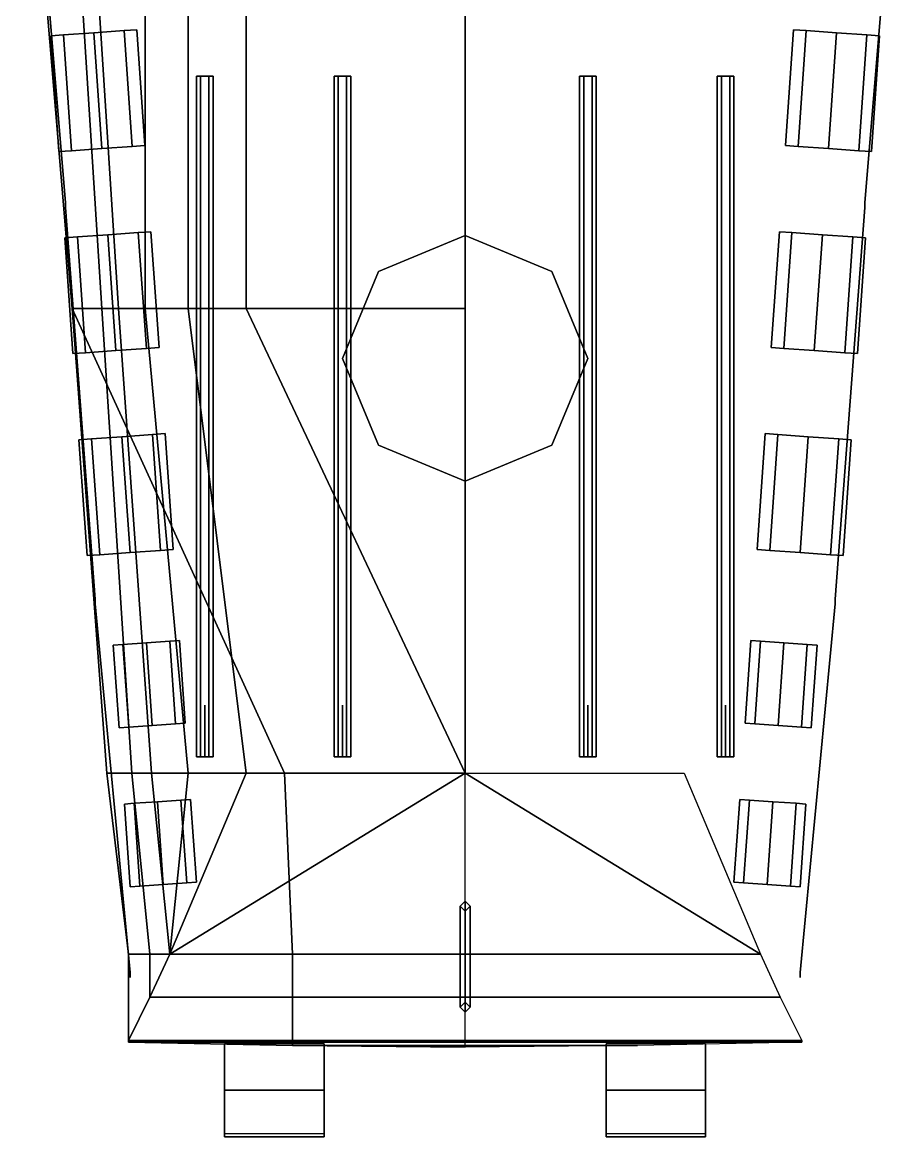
# Model space of a CAD drawing. Extents: x -3 to 3, y -13.2 to 12.7.
# Drawn here: x -2.67 to 2.62, y -13.23 to -6.51 of the extents above; entities that cross this region are included whole.
import ezdxf

# ---------------------------------------------------------------- set-up
doc = ezdxf.new("R2010")
doc.units = 0
doc.layers.get('0').update_dxf_attribs({"linetype": 'CONTINUOUS'})
doc.layers.add('RAILINGS', color=6, linetype='CONTINUOUS')

msp = doc.modelspace()

# ---------------------------------------------------------------- linework, layer by layer
for points in [[(0, -4.64, 1.63), (-2.67, -4.64, 1.54), (-2.37, -8.24, 1.33), (0, -8.24, 1.43)], [(-2.67, -4.64, 1.54), (-2.67, -4.64, 1.49), (-2.37, -8.24, 1.28), (-2.37, -8.24, 1.33)], [(-2.67, -4.64, 1.49), (-2.42, -4.64), (-2.19, -8.24), (-2.37, -8.24, 1.28)], [(-2.42, -4.64), (-2.32, -4.64, -0.6), (-2.09, -8.24, -0.81), (-2.19, -8.24)], [(-2.32, -4.64, -0.6), (-1.93, -4.64, -0.68), (-1.93, -8.24, -0.82), (-2.09, -8.24, -0.81)], [(-1.93, -4.64, -0.68), (-1.67, -4.64, -0.73), (-1.67, -8.24, -0.85), (-1.93, -8.24, -0.82)], [(-1.67, -4.64, -0.73), (-1.32, -4.64, -0.8), (-1.32, -8.24, -0.9), (-1.67, -8.24, -0.85)], [(-1.32, -4.64, -0.8), (0, -4.64, -1.07), (0, -8.24, -1.07), (-1.32, -8.24, -0.9)], [(-2.4984, -6.5958, 1.74), (-2.4224, -6.5905, 1.9238), (-2.239, -6.5776, 2), (-2.4224, -6.5905, 1.5562)], [(-2.4224, -6.5905, 1.5562), (-2.239, -6.5776, 2), (-2.0556, -6.5648, 1.9238), (-2.239, -6.5776, 1.48)], [(-2.1902, -7.2759, 1.48), (-2.3736, -7.2888, 1.5562), (-2.4224, -6.5905, 1.5562), (-2.239, -6.5776, 1.48)], [(-2.3736, -7.2888, 1.9238), (-2.1902, -7.2759, 2), (-2.239, -6.5776, 2), (-2.4224, -6.5905, 1.9238)], [(-2.239, -6.5776, 1.48), (-2.0556, -6.5648, 1.9238), (-1.9797, -6.5595, 1.74), (-2.0556, -6.5648, 1.5562)], [(-2.1902, -7.2759, 2), (-2.0068, -7.2631, 1.9238), (-2.0556, -6.5648, 1.9238), (-2.239, -6.5776, 2)], [(-2.0068, -7.2631, 1.5562), (-2.1902, -7.2759, 1.48), (-2.239, -6.5776, 1.48), (-2.0556, -6.5648, 1.5562)], [(-2.0068, -7.2631, 1.9238), (-1.9308, -7.2578, 1.74), (-1.9797, -6.5595, 1.74), (-2.0556, -6.5648, 1.9238)], [(-1.9308, -7.2578, 1.74), (-2.0068, -7.2631, 1.5562), (-2.0556, -6.5648, 1.5562), (-1.9797, -6.5595, 1.74)], [(2.0068, -7.2631, 1.5562), (1.9308, -7.2578, 1.74), (1.9797, -6.5595, 1.74), (2.0556, -6.5648, 1.5562)], [(1.9308, -7.2578, 1.74), (2.0068, -7.2631, 1.9238), (2.0556, -6.5648, 1.9238), (1.9797, -6.5595, 1.74)], [(2.239, -6.5776, 2), (2.0556, -6.5648, 1.5562), (1.9797, -6.5595, 1.74), (2.0556, -6.5648, 1.9238)], [(2.1902, -7.2759, 1.48), (2.0068, -7.2631, 1.5562), (2.0556, -6.5648, 1.5562), (2.239, -6.5776, 1.48)], [(2.0068, -7.2631, 1.9238), (2.1902, -7.2759, 2), (2.239, -6.5776, 2), (2.0556, -6.5648, 1.9238)], [(2.4224, -6.5905, 1.9238), (2.239, -6.5776, 1.48), (2.0556, -6.5648, 1.5562), (2.239, -6.5776, 2)], [(2.1902, -7.2759, 2), (2.3736, -7.2888, 1.9238), (2.4224, -6.5905, 1.9238), (2.239, -6.5776, 2)], [(2.3736, -7.2888, 1.5562), (2.1902, -7.2759, 1.48), (2.239, -6.5776, 1.48), (2.4224, -6.5905, 1.5562)], [(2.4984, -6.5958, 1.74), (2.4224, -6.5905, 1.5562), (2.239, -6.5776, 1.48), (2.4224, -6.5905, 1.9238)], [(-2.3736, -7.2888, 1.5562), (-2.4496, -7.2941, 1.74), (-2.4984, -6.5958, 1.74), (-2.4224, -6.5905, 1.5562)], [(-2.4496, -7.2941, 1.74), (-2.3736, -7.2888, 1.9238), (-2.4224, -6.5905, 1.9238), (-2.4984, -6.5958, 1.74)], [(2.3736, -7.2888, 1.9238), (2.4496, -7.2941, 1.74), (2.4984, -6.5958, 1.74), (2.4224, -6.5905, 1.9238)], [(2.4496, -7.2941, 1.74), (2.3736, -7.2888, 1.5562), (2.4224, -6.5905, 1.5562), (2.4984, -6.5958, 1.74)], [(-1.62, -10.94, -1.47), (-1.595, -10.94, -1.4267), (-1.595, -6.84, -0.7467), (-1.62, -6.84, -0.79)], [(-1.595, -10.94, -1.5133), (-1.62, -10.94, -1.47), (-1.62, -6.84, -0.79), (-1.595, -6.84, -0.8333)], [(-1.595, -10.94, -1.4267), (-1.545, -10.94, -1.4267), (-1.545, -6.84, -0.7467), (-1.595, -6.84, -0.7467)], [(-1.545, -10.94, -1.5133), (-1.595, -10.94, -1.5133), (-1.595, -6.84, -0.8333), (-1.545, -6.84, -0.8333)], [(-1.545, -10.94, -1.4267), (-1.52, -10.94, -1.47), (-1.52, -6.84, -0.79), (-1.545, -6.84, -0.7467)], [(-1.52, -10.94, -1.47), (-1.545, -10.94, -1.5133), (-1.545, -6.84, -0.8333), (-1.52, -6.84, -0.79)], [(-0.765, -10.94, -1.5133), (-0.79, -10.94, -1.47), (-0.79, -6.84, -0.79), (-0.765, -6.84, -0.8333)], [(-0.79, -10.94, -1.47), (-0.765, -10.94, -1.4267), (-0.765, -6.84, -0.7467), (-0.79, -6.84, -0.79)], [(-0.715, -10.94, -1.5133), (-0.765, -10.94, -1.5133), (-0.765, -6.84, -0.8333), (-0.715, -6.84, -0.8333)], [(-0.765, -10.94, -1.4267), (-0.715, -10.94, -1.4267), (-0.715, -6.84, -0.7467), (-0.765, -6.84, -0.7467)], [(-0.69, -10.94, -1.47), (-0.715, -10.94, -1.5133), (-0.715, -6.84, -0.8333), (-0.69, -6.84, -0.79)], [(-0.715, -10.94, -1.4267), (-0.69, -10.94, -1.47), (-0.69, -6.84, -0.79), (-0.715, -6.84, -0.7467)], [(0.715, -10.94, -1.5133), (0.69, -10.94, -1.47), (0.69, -6.84, -0.79), (0.715, -6.84, -0.8333)], [(0.69, -10.94, -1.47), (0.715, -10.94, -1.4267), (0.715, -6.84, -0.7467), (0.69, -6.84, -0.79)], [(0.765, -10.94, -1.5133), (0.715, -10.94, -1.5133), (0.715, -6.84, -0.8333), (0.765, -6.84, -0.8333)], [(0.715, -10.94, -1.4267), (0.765, -10.94, -1.4267), (0.765, -6.84, -0.7467), (0.715, -6.84, -0.7467)], [(0.79, -10.94, -1.47), (0.765, -10.94, -1.5133), (0.765, -6.84, -0.8333), (0.79, -6.84, -0.79)], [(0.765, -10.94, -1.4267), (0.79, -10.94, -1.47), (0.79, -6.84, -0.79), (0.765, -6.84, -0.7467)], [(1.52, -10.94, -1.47), (1.545, -10.94, -1.4267), (1.545, -6.84, -0.7467), (1.52, -6.84, -0.79)], [(1.545, -10.94, -1.5133), (1.52, -10.94, -1.47), (1.52, -6.84, -0.79), (1.545, -6.84, -0.8333)], [(1.545, -10.94, -1.4267), (1.595, -10.94, -1.4267), (1.595, -6.84, -0.7467), (1.545, -6.84, -0.7467)], [(1.595, -10.94, -1.5133), (1.545, -10.94, -1.5133), (1.545, -6.84, -0.8333), (1.595, -6.84, -0.8333)], [(1.595, -10.94, -1.4267), (1.62, -10.94, -1.47), (1.62, -6.84, -0.79), (1.595, -6.84, -0.7467)], [(1.62, -10.94, -1.47), (1.595, -10.94, -1.5133), (1.595, -6.84, -0.8333), (1.62, -6.84, -0.79)], [(-2.1902, -7.2759, 1.48), (-2.3736, -7.2888, 1.9238), (-2.4496, -7.2941, 1.74), (-2.3736, -7.2888, 1.5562)], [(-2.0068, -7.2631, 1.5562), (-2.1902, -7.2759, 2), (-2.3736, -7.2888, 1.9238), (-2.1902, -7.2759, 1.48)], [(-1.9308, -7.2578, 1.74), (-2.0068, -7.2631, 1.9238), (-2.1902, -7.2759, 2), (-2.0068, -7.2631, 1.5562)], [(1.9308, -7.2578, 1.74), (2.0068, -7.2631, 1.5562), (2.1902, -7.2759, 1.48), (2.0068, -7.2631, 1.9238)], [(2.0068, -7.2631, 1.9238), (2.1902, -7.2759, 1.48), (2.3736, -7.2888, 1.5562), (2.1902, -7.2759, 2)], [(2.1902, -7.2759, 2), (2.3736, -7.2888, 1.5562), (2.4496, -7.2941, 1.74), (2.3736, -7.2888, 1.9238)], [(-2.3373, -7.8075, 1.4662), (-2.1539, -7.7947, 1.91), (-1.9705, -7.7819, 1.8338), (-2.1539, -7.7947, 1.39)], [(-2.1539, -7.7947, 1.39), (-1.9705, -7.7819, 1.8338), (-1.8946, -7.7765, 1.65), (-1.9705, -7.7819, 1.4662)], [(-1.9217, -8.4801, 1.4662), (-2.1051, -8.493, 1.39), (-2.1539, -7.7947, 1.39), (-1.9705, -7.7819, 1.4662)], [(-2.1051, -8.493, 1.91), (-1.9217, -8.4801, 1.8338), (-1.9705, -7.7819, 1.8338), (-2.1539, -7.7947, 1.91)], [(-1.8457, -8.4748, 1.65), (-1.9217, -8.4801, 1.4662), (-1.9705, -7.7819, 1.4662), (-1.8946, -7.7765, 1.65)], [(-1.9217, -8.4801, 1.8338), (-1.8457, -8.4748, 1.65), (-1.8946, -7.7765, 1.65), (-1.9705, -7.7819, 1.8338)], [(1.8457, -8.4748, 1.65), (1.9217, -8.4801, 1.8338), (1.9705, -7.7819, 1.8338), (1.8946, -7.7765, 1.65)], [(1.9217, -8.4801, 1.4662), (1.8457, -8.4748, 1.65), (1.8946, -7.7765, 1.65), (1.9705, -7.7819, 1.4662)], [(2.1539, -7.7947, 1.91), (1.9705, -7.7819, 1.4662), (1.8946, -7.7765, 1.65), (1.9705, -7.7819, 1.8338)], [(1.9217, -8.4801, 1.8338), (2.1051, -8.493, 1.91), (2.1539, -7.7947, 1.91), (1.9705, -7.7819, 1.8338)], [(2.1051, -8.493, 1.39), (1.9217, -8.4801, 1.4662), (1.9705, -7.7819, 1.4662), (2.1539, -7.7947, 1.39)], [(2.3373, -7.8075, 1.8338), (2.1539, -7.7947, 1.39), (1.9705, -7.7819, 1.4662), (2.1539, -7.7947, 1.91)], [(-2.4133, -7.8128, 1.65), (-2.3373, -7.8075, 1.8338), (-2.1539, -7.7947, 1.91), (-2.3373, -7.8075, 1.4662)], [(-2.3645, -8.5111, 1.65), (-2.2885, -8.5058, 1.8338), (-2.3373, -7.8075, 1.8338), (-2.4133, -7.8128, 1.65)], [(-2.2885, -8.5058, 1.4662), (-2.3645, -8.5111, 1.65), (-2.4133, -7.8128, 1.65), (-2.3373, -7.8075, 1.4662)], [(-2.2885, -8.5058, 1.8338), (-2.1051, -8.493, 1.91), (-2.1539, -7.7947, 1.91), (-2.3373, -7.8075, 1.8338)], [(-2.1051, -8.493, 1.39), (-2.2885, -8.5058, 1.4662), (-2.3373, -7.8075, 1.4662), (-2.1539, -7.7947, 1.39)], [(0, -7.8, 1.37), (-0.5233, -8.0167, 1.35), (-0.5233, -8.0167, 2.56), (0, -7.8, 2.56)], [(0.5233, -8.0167, 1.35), (0, -7.8, 1.37), (0, -7.8, 2.56), (0.5233, -8.0167, 2.56)], [(2.2885, -8.5058, 1.4662), (2.1051, -8.493, 1.39), (2.1539, -7.7947, 1.39), (2.3373, -7.8075, 1.4662)], [(2.1051, -8.493, 1.91), (2.2885, -8.5058, 1.8338), (2.3373, -7.8075, 1.8338), (2.1539, -7.7947, 1.91)], [(2.4133, -7.8128, 1.65), (2.3373, -7.8075, 1.4662), (2.1539, -7.7947, 1.39), (2.3373, -7.8075, 1.8338)], [(2.3645, -8.5111, 1.65), (2.2885, -8.5058, 1.4662), (2.3373, -7.8075, 1.4662), (2.4133, -7.8128, 1.65)], [(2.2885, -8.5058, 1.8338), (2.3645, -8.5111, 1.65), (2.4133, -7.8128, 1.65), (2.3373, -7.8075, 1.8338)], [(-0.5233, -8.0167, 1.35), (-0.74, -8.54, 1.33), (-0.74, -8.54, 2.56), (-0.5233, -8.0167, 2.56)], [(0.74, -8.54, 1.33), (0.5233, -8.0167, 1.35), (0.5233, -8.0167, 2.56), (0.74, -8.54, 2.56)], [(0, -8.24, 1.43), (-2.37, -8.24, 1.33), (-1.09, -11.04, 1.27), (0, -11.04, 1.3)], [(-2.37, -8.24, 1.33), (-2.37, -8.24, 1.33), (-2.16, -11.04, 1.19), (-1.09, -11.04, 1.27)], [(-2.37, -8.24, 1.33), (-2.37, -8.24, 1.28), (-2.16, -11.04, 1.12), (-2.16, -11.04, 1.19)], [(-2.37, -8.24, 1.28), (-2.19, -8.24), (-2.01, -11.04), (-2.16, -11.04, 1.12)], [(-2.19, -8.24), (-2.09, -8.24, -0.81), (-1.89, -11.04, -0.99), (-2.01, -11.04)], [(-2.09, -8.24, -0.81), (-1.93, -8.24, -0.82), (-1.67, -11.04, -0.99), (-1.89, -11.04, -0.99)], [(-1.93, -8.24, -0.82), (-1.67, -8.24, -0.85), (-1.32, -11.04, -1), (-1.67, -11.04, -0.99)], [(-1.67, -8.24, -0.85), (-1.32, -8.24, -0.9), (0, -11.04, -1.07), (-1.32, -11.04, -1)], [(-1.32, -8.24, -0.9), (0, -8.24, -1.07), (0, -11.04, -1.07)], [(-2.1051, -8.493, 1.39), (-2.2885, -8.5058, 1.8338), (-2.3645, -8.5111, 1.65), (-2.2885, -8.5058, 1.4662)], [(-1.9217, -8.4801, 1.4662), (-2.1051, -8.493, 1.91), (-2.2885, -8.5058, 1.8338), (-2.1051, -8.493, 1.39)], [(-1.8457, -8.4748, 1.65), (-1.9217, -8.4801, 1.8338), (-2.1051, -8.493, 1.91), (-1.9217, -8.4801, 1.4662)], [(1.8457, -8.4748, 1.65), (1.9217, -8.4801, 1.4662), (2.1051, -8.493, 1.39), (1.9217, -8.4801, 1.8338)], [(1.9217, -8.4801, 1.8338), (2.1051, -8.493, 1.39), (2.2885, -8.5058, 1.4662), (2.1051, -8.493, 1.91)], [(2.1051, -8.493, 1.91), (2.2885, -8.5058, 1.4662), (2.3645, -8.5111, 1.65), (2.2885, -8.5058, 1.8338)], [(-0.74, -8.54, 1.33), (-0.5233, -9.0633, 1.32), (-0.5233, -9.0633, 2.56), (-0.74, -8.54, 2.56)], [(0.5233, -9.0633, 1.32), (0.74, -8.54, 1.33), (0.74, -8.54, 2.56), (0.5233, -9.0633, 2.56)], [(-2.0688, -9.0117, 1.35), (-1.8854, -8.9989, 1.7938), (-1.8095, -8.9936, 1.61), (-1.8854, -8.9989, 1.4262)], [(-1.8366, -9.6972, 1.7938), (-1.7606, -9.6919, 1.61), (-1.8095, -8.9936, 1.61), (-1.8854, -8.9989, 1.7938)], [(-1.7606, -9.6919, 1.61), (-1.8366, -9.6972, 1.4262), (-1.8854, -8.9989, 1.4262), (-1.8095, -8.9936, 1.61)], [(1.8366, -9.6972, 1.4262), (1.7606, -9.6919, 1.61), (1.8095, -8.9936, 1.61), (1.8854, -8.9989, 1.4262)], [(1.7606, -9.6919, 1.61), (1.8366, -9.6972, 1.7938), (1.8854, -8.9989, 1.7938), (1.8095, -8.9936, 1.61)], [(2.0688, -9.0117, 1.87), (1.8854, -8.9989, 1.4262), (1.8095, -8.9936, 1.61), (1.8854, -8.9989, 1.7938)], [(-2.3282, -9.0298, 1.61), (-2.2522, -9.0245, 1.7938), (-2.0688, -9.0117, 1.87), (-2.2522, -9.0245, 1.4262)], [(-2.2034, -9.7228, 1.4262), (-2.2794, -9.7281, 1.61), (-2.3282, -9.0298, 1.61), (-2.2522, -9.0245, 1.4262)], [(-2.2794, -9.7281, 1.61), (-2.2034, -9.7228, 1.7938), (-2.2522, -9.0245, 1.7938), (-2.3282, -9.0298, 1.61)], [(-2.2522, -9.0245, 1.4262), (-2.0688, -9.0117, 1.87), (-1.8854, -8.9989, 1.7938), (-2.0688, -9.0117, 1.35)], [(-2.02, -9.71, 1.35), (-2.2034, -9.7228, 1.4262), (-2.2522, -9.0245, 1.4262), (-2.0688, -9.0117, 1.35)], [(-2.2034, -9.7228, 1.7938), (-2.02, -9.71, 1.87), (-2.0688, -9.0117, 1.87), (-2.2522, -9.0245, 1.7938)], [(-2.02, -9.71, 1.87), (-1.8366, -9.6972, 1.7938), (-1.8854, -8.9989, 1.7938), (-2.0688, -9.0117, 1.87)], [(-1.8366, -9.6972, 1.4262), (-2.02, -9.71, 1.35), (-2.0688, -9.0117, 1.35), (-1.8854, -8.9989, 1.4262)], [(-0.5233, -9.0633, 1.32), (0, -9.28, 1.31), (0, -9.28, 2.56), (-0.5233, -9.0633, 2.56)], [(0, -9.28, 1.31), (0.5233, -9.0633, 1.32), (0.5233, -9.0633, 2.56), (0, -9.28, 2.56)], [(2.02, -9.71, 1.35), (1.8366, -9.6972, 1.4262), (1.8854, -8.9989, 1.4262), (2.0688, -9.0117, 1.35)], [(1.8366, -9.6972, 1.7938), (2.02, -9.71, 1.87), (2.0688, -9.0117, 1.87), (1.8854, -8.9989, 1.7938)], [(2.2522, -9.0245, 1.7938), (2.0688, -9.0117, 1.35), (1.8854, -8.9989, 1.4262), (2.0688, -9.0117, 1.87)], [(2.02, -9.71, 1.87), (2.2034, -9.7228, 1.7938), (2.2522, -9.0245, 1.7938), (2.0688, -9.0117, 1.87)], [(2.2034, -9.7228, 1.4262), (2.02, -9.71, 1.35), (2.0688, -9.0117, 1.35), (2.2522, -9.0245, 1.4262)], [(2.3282, -9.0298, 1.61), (2.2522, -9.0245, 1.4262), (2.0688, -9.0117, 1.35), (2.2522, -9.0245, 1.7938)], [(2.2034, -9.7228, 1.7938), (2.2794, -9.7281, 1.61), (2.3282, -9.0298, 1.61), (2.2522, -9.0245, 1.7938)], [(2.2794, -9.7281, 1.61), (2.2034, -9.7228, 1.4262), (2.2522, -9.0245, 1.4262), (2.3282, -9.0298, 1.61)], [(-2.02, -9.71, 1.35), (-2.2034, -9.7228, 1.7938), (-2.2794, -9.7281, 1.61), (-2.2034, -9.7228, 1.4262)], [(-1.8366, -9.6972, 1.4262), (-2.02, -9.71, 1.87), (-2.2034, -9.7228, 1.7938), (-2.02, -9.71, 1.35)], [(-1.7606, -9.6919, 1.61), (-1.8366, -9.6972, 1.7938), (-2.02, -9.71, 1.87), (-1.8366, -9.6972, 1.4262)], [(1.7606, -9.6919, 1.61), (1.8366, -9.6972, 1.4262), (2.02, -9.71, 1.35), (1.8366, -9.6972, 1.7938)], [(1.8366, -9.6972, 1.7938), (2.02, -9.71, 1.35), (2.2034, -9.7228, 1.4262), (2.02, -9.71, 1.87)], [(2.02, -9.71, 1.87), (2.2034, -9.7228, 1.4262), (2.2794, -9.7281, 1.61), (2.2034, -9.7228, 1.7938)], [(-2.1214, -10.2675, 1.45), (-2.0629, -10.2634, 1.5914), (-1.9218, -10.2536, 1.65), (-2.0629, -10.2634, 1.3086)], [(-2.0865, -10.7663, 1.45), (-2.028, -10.7622, 1.5914), (-2.0629, -10.2634, 1.5914), (-2.1214, -10.2675, 1.45)], [(-2.028, -10.7622, 1.3086), (-2.0865, -10.7663, 1.45), (-2.1214, -10.2675, 1.45), (-2.0629, -10.2634, 1.3086)], [(-2.0629, -10.2634, 1.3086), (-1.9218, -10.2536, 1.65), (-1.7808, -10.2437, 1.5914), (-1.9218, -10.2536, 1.25)], [(-2.028, -10.7622, 1.5914), (-1.887, -10.7523, 1.65), (-1.9218, -10.2536, 1.65), (-2.0629, -10.2634, 1.5914)], [(-1.887, -10.7523, 1.25), (-2.028, -10.7622, 1.3086), (-2.0629, -10.2634, 1.3086), (-1.9218, -10.2536, 1.25)], [(-1.9218, -10.2536, 1.25), (-1.7808, -10.2437, 1.5914), (-1.7223, -10.2396, 1.45), (-1.7808, -10.2437, 1.3086)], [(-1.7459, -10.7425, 1.3086), (-1.887, -10.7523, 1.25), (-1.9218, -10.2536, 1.25), (-1.7808, -10.2437, 1.3086)], [(-1.887, -10.7523, 1.65), (-1.7459, -10.7425, 1.5914), (-1.7808, -10.2437, 1.5914), (-1.9218, -10.2536, 1.65)], [(-1.6875, -10.7384, 1.45), (-1.7459, -10.7425, 1.3086), (-1.7808, -10.2437, 1.3086), (-1.7223, -10.2396, 1.45)], [(-1.7459, -10.7425, 1.5914), (-1.6875, -10.7384, 1.45), (-1.7223, -10.2396, 1.45), (-1.7808, -10.2437, 1.5914)], [(1.6875, -10.7384, 1.45), (1.7459, -10.7425, 1.5914), (1.7808, -10.2437, 1.5914), (1.7223, -10.2396, 1.45)], [(1.7459, -10.7425, 1.3086), (1.6875, -10.7384, 1.45), (1.7223, -10.2396, 1.45), (1.7808, -10.2437, 1.3086)], [(1.9218, -10.2536, 1.65), (1.7808, -10.2437, 1.3086), (1.7223, -10.2396, 1.45), (1.7808, -10.2437, 1.5914)], [(1.7459, -10.7425, 1.5914), (1.887, -10.7523, 1.65), (1.9218, -10.2536, 1.65), (1.7808, -10.2437, 1.5914)], [(1.887, -10.7523, 1.25), (1.7459, -10.7425, 1.3086), (1.7808, -10.2437, 1.3086), (1.9218, -10.2536, 1.25)], [(2.0629, -10.2634, 1.5914), (1.9218, -10.2536, 1.25), (1.7808, -10.2437, 1.3086), (1.9218, -10.2536, 1.65)], [(2.028, -10.7622, 1.3086), (1.887, -10.7523, 1.25), (1.9218, -10.2536, 1.25), (2.0629, -10.2634, 1.3086)], [(1.887, -10.7523, 1.65), (2.028, -10.7622, 1.5914), (2.0629, -10.2634, 1.5914), (1.9218, -10.2536, 1.65)], [(2.1214, -10.2675, 1.45), (2.0629, -10.2634, 1.3086), (1.9218, -10.2536, 1.25), (2.0629, -10.2634, 1.5914)], [(2.0865, -10.7663, 1.45), (2.028, -10.7622, 1.3086), (2.0629, -10.2634, 1.3086), (2.1214, -10.2675, 1.45)], [(2.028, -10.7622, 1.5914), (2.0865, -10.7663, 1.45), (2.1214, -10.2675, 1.45), (2.0629, -10.2634, 1.5914)], [(-1.57, -10.85, -0.98), (-1.57, -10.63, -0.98), (-1.57, -10.72, -1.4), (-1.57, -10.94, -1.43)], [(-1.57, -10.94, -1.43), (-1.57, -10.72, -1.4), (-1.57, -10.63, -0.98), (-1.57, -10.85, -0.98)], [(-0.74, -10.85, -0.98), (-0.74, -10.63, -0.98), (-0.74, -10.72, -1.4), (-0.74, -10.94, -1.43)], [(-0.74, -10.94, -1.43), (-0.74, -10.72, -1.4), (-0.74, -10.63, -0.98), (-0.74, -10.85, -0.98)], [(0.74, -10.94, -1.43), (0.74, -10.72, -1.4), (0.74, -10.63, -0.98), (0.74, -10.85, -0.98)], [(0.74, -10.85, -0.98), (0.74, -10.63, -0.98), (0.74, -10.72, -1.4), (0.74, -10.94, -1.43)], [(1.57, -10.94, -1.43), (1.57, -10.72, -1.4), (1.57, -10.63, -0.98), (1.57, -10.85, -0.98)], [(1.57, -10.85, -0.98), (1.57, -10.63, -0.98), (1.57, -10.72, -1.4), (1.57, -10.94, -1.43)], [(-1.7459, -10.7425, 1.3086), (-1.887, -10.7523, 1.65), (-2.028, -10.7622, 1.5914), (-1.887, -10.7523, 1.25)], [(-1.6875, -10.7384, 1.45), (-1.7459, -10.7425, 1.5914), (-1.887, -10.7523, 1.65), (-1.7459, -10.7425, 1.3086)], [(1.6875, -10.7384, 1.45), (1.7459, -10.7425, 1.3086), (1.887, -10.7523, 1.25), (1.7459, -10.7425, 1.5914)], [(1.7459, -10.7425, 1.5914), (1.887, -10.7523, 1.25), (2.028, -10.7622, 1.3086), (1.887, -10.7523, 1.65)], [(-1.887, -10.7523, 1.25), (-2.028, -10.7622, 1.5914), (-2.0865, -10.7663, 1.45), (-2.028, -10.7622, 1.3086)], [(1.887, -10.7523, 1.65), (2.028, -10.7622, 1.3086), (2.0865, -10.7663, 1.45), (2.028, -10.7622, 1.5914)], [(-1.09, -11.04, 1.27), (-2.16, -11.04, 1.19), (-2.03, -12.13, 1.1), (-1.04, -12.13, 1.18)], [(-2.16, -11.04, 1.19), (-2.16, -11.04, 1.12), (-2.03, -12.13, 1.07), (-2.03, -12.13, 1.1)], [(-2.16, -11.04, 1.12), (-2.01, -11.04), (-1.9, -12.13), (-2.03, -12.13, 1.07)], [(-2.01, -11.04), (-1.89, -11.04, -0.99), (-1.78, -12.13, -1.07), (-1.9, -12.13)], [(-1.89, -11.04, -0.99), (-1.67, -11.04, -0.99), (-1.78, -12.13, -1.07)], [(-1.67, -11.04, -0.99), (-1.32, -11.04, -1), (-1.78, -12.13, -1.07)], [(0, -11.04, -1.07), (0, -11.04, -1.07), (1.78, -12.13, -1.07), (-1.78, -12.13, -1.07)], [(-1.32, -11.04, -1), (-1.32, -11.04, -1), (0, -11.04, -1.07), (-1.78, -12.13, -1.07)], [(0, -11.04, 1.3), (-1.09, -11.04, 1.27), (-1.04, -12.13, 1.18), (0, -12.13, 1.21)], [(0, -11.04, -1.07), (0, -11.04, -1.07), (1.32, -11.04, -1), (1.78, -12.13, -1.07)], [(-2.0544, -11.2252, 1.4), (-1.996, -11.2211, 1.5414), (-1.8549, -11.2112, 1.6), (-1.996, -11.2211, 1.2586)], [(-1.996, -11.2211, 1.2586), (-1.8549, -11.2112, 1.6), (-1.7138, -11.2014, 1.5414), (-1.8549, -11.2112, 1.2)], [(-1.82, -11.71, 1.2), (-1.9611, -11.7199, 1.2586), (-1.996, -11.2211, 1.2586), (-1.8549, -11.2112, 1.2)], [(-1.9611, -11.7199, 1.5414), (-1.82, -11.71, 1.6), (-1.8549, -11.2112, 1.6), (-1.996, -11.2211, 1.5414)], [(-1.8549, -11.2112, 1.2), (-1.7138, -11.2014, 1.5414), (-1.6554, -11.1973, 1.4), (-1.7138, -11.2014, 1.2586)], [(-1.82, -11.71, 1.6), (-1.6789, -11.7001, 1.5414), (-1.7138, -11.2014, 1.5414), (-1.8549, -11.2112, 1.6)], [(-1.6789, -11.7001, 1.2586), (-1.82, -11.71, 1.2), (-1.8549, -11.2112, 1.2), (-1.7138, -11.2014, 1.2586)], [(-1.6789, -11.7001, 1.5414), (-1.6205, -11.696, 1.4), (-1.6554, -11.1973, 1.4), (-1.7138, -11.2014, 1.5414)], [(-1.6205, -11.696, 1.4), (-1.6789, -11.7001, 1.2586), (-1.7138, -11.2014, 1.2586), (-1.6554, -11.1973, 1.4)], [(1.6789, -11.7001, 1.2586), (1.6205, -11.696, 1.4), (1.6554, -11.1973, 1.4), (1.7138, -11.2014, 1.2586)], [(1.6205, -11.696, 1.4), (1.6789, -11.7001, 1.5414), (1.7138, -11.2014, 1.5414), (1.6554, -11.1973, 1.4)], [(1.8549, -11.2112, 1.6), (1.7138, -11.2014, 1.2586), (1.6554, -11.1973, 1.4), (1.7138, -11.2014, 1.5414)], [(1.82, -11.71, 1.2), (1.6789, -11.7001, 1.2586), (1.7138, -11.2014, 1.2586), (1.8549, -11.2112, 1.2)], [(1.6789, -11.7001, 1.5414), (1.82, -11.71, 1.6), (1.8549, -11.2112, 1.6), (1.7138, -11.2014, 1.5414)], [(1.996, -11.2211, 1.5414), (1.8549, -11.2112, 1.2), (1.7138, -11.2014, 1.2586), (1.8549, -11.2112, 1.6)], [(1.82, -11.71, 1.6), (1.9611, -11.7199, 1.5414), (1.996, -11.2211, 1.5414), (1.8549, -11.2112, 1.6)], [(1.9611, -11.7199, 1.2586), (1.82, -11.71, 1.2), (1.8549, -11.2112, 1.2), (1.996, -11.2211, 1.2586)], [(2.0544, -11.2252, 1.4), (1.996, -11.2211, 1.2586), (1.8549, -11.2112, 1.2), (1.996, -11.2211, 1.5414)], [(-1.9611, -11.7199, 1.2586), (-2.0195, -11.724, 1.4), (-2.0544, -11.2252, 1.4), (-1.996, -11.2211, 1.2586)], [(-2.0195, -11.724, 1.4), (-1.9611, -11.7199, 1.5414), (-1.996, -11.2211, 1.5414), (-2.0544, -11.2252, 1.4)], [(1.9611, -11.7199, 1.5414), (2.0195, -11.724, 1.4), (2.0544, -11.2252, 1.4), (1.996, -11.2211, 1.5414)], [(2.0195, -11.724, 1.4), (1.9611, -11.7199, 1.2586), (1.996, -11.2211, 1.2586), (2.0544, -11.2252, 1.4)], [(-1.82, -11.71, 1.2), (-1.9611, -11.7199, 1.5414), (-2.0195, -11.724, 1.4), (-1.9611, -11.7199, 1.2586)], [(-1.6789, -11.7001, 1.2586), (-1.82, -11.71, 1.6), (-1.9611, -11.7199, 1.5414), (-1.82, -11.71, 1.2)], [(-1.6205, -11.696, 1.4), (-1.6789, -11.7001, 1.5414), (-1.82, -11.71, 1.6), (-1.6789, -11.7001, 1.2586)], [(1.6205, -11.696, 1.4), (1.6789, -11.7001, 1.2586), (1.82, -11.71, 1.2), (1.6789, -11.7001, 1.5414)], [(1.6789, -11.7001, 1.5414), (1.82, -11.71, 1.2), (1.9611, -11.7199, 1.2586), (1.82, -11.71, 1.6)], [(1.82, -11.71, 1.6), (1.9611, -11.7199, 1.2586), (2.0195, -11.724, 1.4), (1.9611, -11.7199, 1.5414)], [(0, -11.81, 1.23), (-0.03, -11.84, 1.23), (-0.03, -12.45, 3.47), (0, -12.42, 3.47)], [(0.03, -11.84, 1.23), (0, -11.81, 1.23), (0, -12.42, 3.47), (0.03, -12.45, 3.47)], [(-0.03, -11.84, 1.23), (0, -11.87, 1.23), (0, -12.48, 3.47), (-0.03, -12.45, 3.47)], [(0, -11.87, 1.23), (0.03, -11.84, 1.23), (0.03, -12.45, 3.47), (0, -12.48, 3.47)], [(-2.03, -12.13, 1.07), (-1.9, -12.13), (-1.9, -12.39), (-2.03, -12.65, 1.04)], [(-2.03, -12.13, 1.1), (-2.03, -12.13, 1.07), (-2.03, -12.65, 1.04), (-2.03, -12.66, 1.07)], [(-1.04, -12.13, 1.18), (-2.03, -12.13, 1.1), (-2.03, -12.66, 1.07), (-1.04, -12.68, 1.15)], [(-1.9, -12.13), (-1.78, -12.13, -1.07), (-1.78, -12.13, -1.07), (-1.9, -12.39)], [(-1.9, -12.39), (-1.78, -12.13, -1.07), (1.78, -12.13, -1.07), (1.9, -12.39)], [(0, -12.13, 1.21), (-1.04, -12.13, 1.18), (-1.04, -12.68, 1.15), (0, -12.69, 1.18)], [(-2.03, -12.65, 1.04), (-1.9, -12.39), (1.9, -12.39), (2.03, -12.65, 1.04)], [(0.03, -12.45, 3.47), (0, -12.42, 3.47), (-0.03, -12.45, 3.47), (0, -12.48, 3.47)], [(-2.03, -12.66, 1.07), (-2.03, -12.65, 1.04), (2.03, -12.65, 1.04), (2.03, -12.66, 1.07)], [(-1.04, -12.68, 1.15), (-2.03, -12.66, 1.07), (2.03, -12.66, 1.07), (1.04, -12.68, 1.15)], [(-1.45, -12.67, 1.17), (-1.45, -12.67, 1.11), (-1.45, -12.9, 1.08), (-1.45, -12.95, 1.14)], [(-0.85, -12.95, 1.14), (-0.85, -12.67, 1.17), (-1.45, -12.67, 1.17), (-1.45, -12.95, 1.14)], [(0, -12.69, 1.18), (-1.04, -12.68, 1.15), (1.04, -12.68, 1.15)], [(-0.85, -12.9, 1.08), (-0.85, -12.67, 1.11), (-0.85, -12.67, 1.17), (-0.85, -12.95, 1.14)], [(0.85, -12.67, 1.17), (0.85, -12.67, 1.11), (0.85, -12.9, 1.08), (0.85, -12.95, 1.14)], [(1.45, -12.95, 1.14), (1.45, -12.67, 1.17), (0.85, -12.67, 1.17), (0.85, -12.95, 1.14)], [(1.45, -12.9, 1.08), (1.45, -12.67, 1.11), (1.45, -12.67, 1.17), (1.45, -12.95, 1.14)], [(-1.45, -12.95, 1.14), (-1.45, -12.9, 1.08), (-1.45, -13.21, 0.94), (-1.45, -13.23, 1)], [(-0.85, -13.23, 1), (-0.85, -12.95, 1.14), (-1.45, -12.95, 1.14), (-1.45, -13.23, 1)], [(-0.85, -13.21, 0.94), (-0.85, -12.9, 1.08), (-0.85, -12.95, 1.14), (-0.85, -13.23, 1)], [(0.85, -12.95, 1.14), (0.85, -12.9, 1.08), (0.85, -13.21, 0.94), (0.85, -13.23, 1)], [(1.45, -13.23, 1), (1.45, -12.95, 1.14), (0.85, -12.95, 1.14), (0.85, -13.23, 1)], [(1.45, -13.21, 0.94), (1.45, -12.9, 1.08), (1.45, -12.95, 1.14), (1.45, -13.23, 1)], [(-1.45, -13.23, 1), (-1.45, -13.21, 0.94), (-0.85, -13.21, 0.94), (-0.85, -13.23, 1)], [(0.85, -13.23, 1), (0.85, -13.21, 0.94), (1.45, -13.21, 0.94), (1.45, -13.23, 1)]]:
    msp.add_3dface(points)
at = {"layer": 'RAILINGS'}
for points in [[(-2.41, -7.6, 2.2), (-2.62, -5.07, 2.3), (-2.62, -5.07, 2.27), (-2.41, -7.6, 2.17)], [(-2.41, -7.6, 2.17), (-2.62, -5.07, 2.27), (-2.62, -5.07, 2.3), (-2.41, -7.6, 2.2)], [(2.41, -7.6, 2.2), (2.62, -5.07, 2.3), (2.62, -5.07, 2.27), (2.41, -7.6, 2.17)], [(2.41, -7.6, 2.17), (2.62, -5.07, 2.27), (2.62, -5.07, 2.3), (2.41, -7.6, 2.2)], [(-2.41, -7.6, 2.2), (-2.41, -7.6, 1.37), (-2.41, -7.63, 1.37), (-2.41, -7.63, 2.2)], [(-2.41, -7.63, 2.2), (-2.41, -7.63, 1.37), (-2.41, -7.6, 1.37), (-2.41, -7.6, 2.2)], [(-2.23, -9.99, 2.06), (-2.41, -7.63, 2.17), (-2.41, -7.63, 2.2), (-2.23, -9.99, 2.09)], [(-2.23, -9.99, 2.09), (-2.41, -7.63, 2.2), (-2.41, -7.63, 2.17), (-2.23, -9.99, 2.06)], [(2.23, -9.99, 2.09), (2.41, -7.63, 2.2), (2.41, -7.63, 2.17), (2.23, -9.99, 2.06)], [(2.23, -9.99, 2.06), (2.41, -7.63, 2.17), (2.41, -7.63, 2.2), (2.23, -9.99, 2.09)], [(2.41, -7.63, 2.2), (2.41, -7.63, 1.37), (2.41, -7.6, 1.37), (2.41, -7.6, 2.2)], [(2.41, -7.6, 2.2), (2.41, -7.6, 1.37), (2.41, -7.63, 1.37), (2.41, -7.63, 2.2)], [(-2.23, -9.99, 2.09), (-2.23, -9.99, 1.24), (-2.23, -10.02, 1.24), (-2.23, -10.02, 2.09)], [(-2.23, -10.02, 2.09), (-2.23, -10.02, 1.24), (-2.23, -9.99, 1.24), (-2.23, -9.99, 2.09)], [(2.23, -9.99, 2.09), (2.23, -9.99, 1.24), (2.23, -10.02, 1.24), (2.23, -10.02, 2.09)], [(2.23, -10.02, 2.09), (2.23, -10.02, 1.24), (2.23, -9.99, 1.24), (2.23, -9.99, 2.09)], [(-2.02, -12.24, 1.91), (-2.23, -10.02, 2.06), (-2.23, -10.02, 2.09), (-2.02, -12.24, 1.94)], [(-2.02, -12.24, 1.94), (-2.23, -10.02, 2.09), (-2.23, -10.02, 2.06), (-2.02, -12.24, 1.91)], [(2.02, -12.24, 1.91), (2.23, -10.02, 2.06), (2.23, -10.02, 2.09), (2.02, -12.24, 1.94)], [(2.02, -12.24, 1.94), (2.23, -10.02, 2.09), (2.23, -10.02, 2.06), (2.02, -12.24, 1.91)], [(-2.02, -12.27, 1.94), (-2.02, -12.27, 1.09), (-2.02, -12.24, 1.09), (-2.02, -12.24, 1.94)], [(-2.02, -12.24, 1.94), (-2.02, -12.24, 1.09), (-2.02, -12.27, 1.09), (-2.02, -12.27, 1.94)], [(2.02, -12.24, 1.94), (2.02, -12.24, 1.09), (2.02, -12.27, 1.09), (2.02, -12.27, 1.94)], [(2.02, -12.27, 1.94), (2.02, -12.27, 1.09), (2.02, -12.24, 1.09), (2.02, -12.24, 1.94)]]:
    msp.add_3dface(points, dxfattribs=at)

doc.saveas('drawing.dxf')
